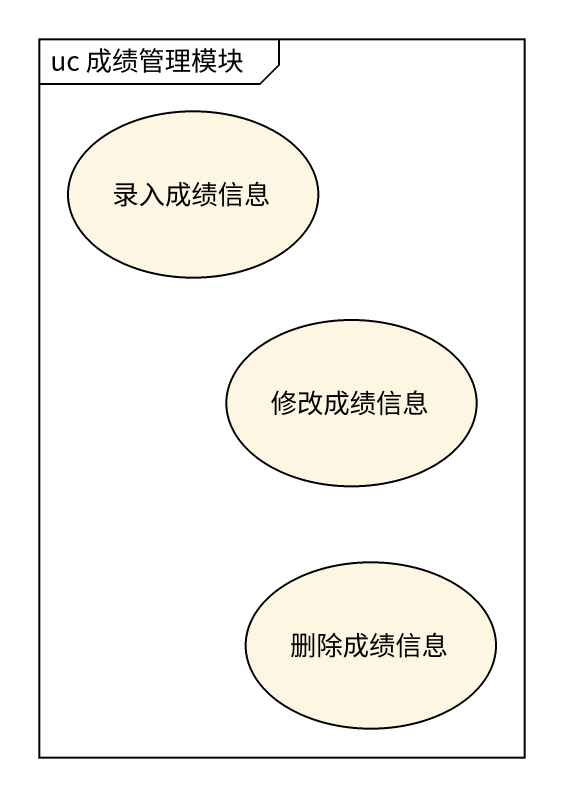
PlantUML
@startuml
mainframe uc 成绩管理模块
usecase 录入成绩信息
usecase 修改成绩信息
usecase 删除成绩信息
@enduml
